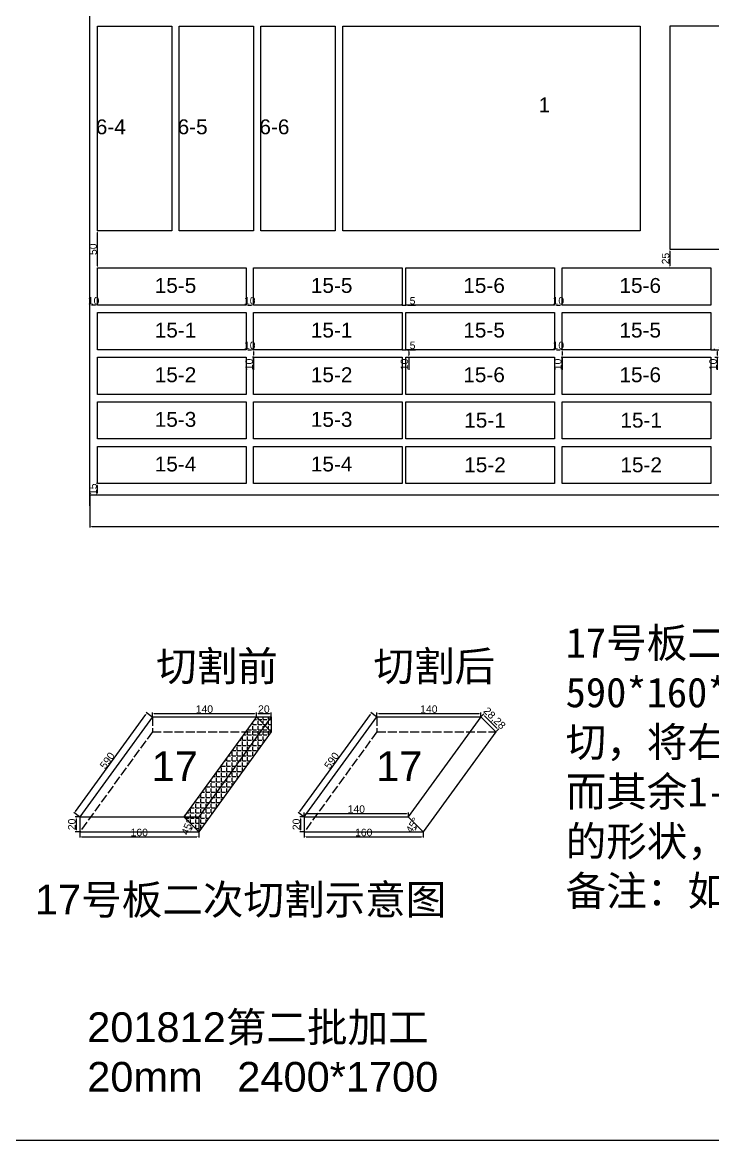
# Model space of a CAD drawing. Header units: millimetres. Extents: x 1610 to 10741, y -98 to 2782.
# Drawn here: x 7117 to 8045, y -98 to 1406 of the extents above; entities that cross this region are included whole.
import ezdxf

# ---------------------------------------------------------------- set-up
doc = ezdxf.new("R2010")
doc.units = ezdxf.units.MM
doc.linetypes.add('ACAD_ISO02W100', pattern=[15, 12, -3])
doc.layers.add('尺寸标注', color=6, linetype='Continuous')
doc.layers.add('标号', color=4, linetype='Continuous')
doc.styles.get("Standard").update_dxf_attribs({"font": 'arial.ttf'})
doc.dimstyles.new('ISO-25-JHF', dxfattribs={"dimtxt": 10, "dimasz": 2.5, "dimexe": 1.25, "dimexo": 0.625, "dimtad": 1, "dimtxsty": 'Standard', "dimcen": 2.5, "dimadec": 0, "dimazin": 0, "dimtfac": 1, "dimtmove": 0, "dimatfit": 3, "dimfxl": 1, "dimarcsym": 0})

# ---------------------------------------------------------------- blocks, each defined once
blk = doc.blocks.new('*D143')
at = {"layer": 'Defpoints', "color": 0, "transparency": 16777216}
for p in [(7427.7, 965.6), (7427.7, 955.6), (7427.7, 955.6)]:
    blk.add_point(p, dxfattribs=at)
at = {"layer": '尺寸标注', "color": 0, "lineweight": -2, "transparency": 16777216}
for p, q in [((7427.1, 965.6), (7426.5, 965.6)), ((7427.7, 963.1), (7427.7, 958.1)), ((7427.1, 955.6), (7426.5, 955.6)), ((7427.7, 955.6), (7427.7, 938.5))]:
    blk.add_line(p, q, dxfattribs=at)
at = {"layer": '尺寸标注', "color": 0, "transparency": 16777216}
for points in [[(7427.3, 963.1), (7428.2, 963.1), (7427.7, 965.6)], [(7427.3, 958.1), (7428.2, 958.1), (7427.7, 955.6)]]:
    blk.add_solid(points, dxfattribs=at)
at = {"layer": '尺寸标注', "color": 0, "transparency": 16777216, "insert": (7422, 945.8), "char_height": 10, "attachment_point": 5, "rotation": 90}
blk.add_mtext('10', dxfattribs=at)
blk = doc.blocks.new('*D125')
at = {"layer": 'Defpoints', "color": 0, "transparency": 16777216}
for p in [(7417.7, 965.6), (7427.7, 965.6), (7427.7, 965.6)]:
    blk.add_point(p, dxfattribs=at)
at = {"layer": '尺寸标注', "color": 0, "lineweight": -2, "transparency": 16777216}
for p, q in [((7417.7, 966.2), (7417.7, 966.8)), ((7420.2, 965.6), (7425.2, 965.6)), ((7427.7, 966.2), (7427.7, 966.8))]:
    blk.add_line(p, q, dxfattribs=at)
at = {"layer": '尺寸标注', "color": 0, "transparency": 16777216}
for points in [[(7420.2, 966), (7420.2, 965.2), (7417.7, 965.6)], [(7425.2, 966), (7425.2, 965.2), (7427.7, 965.6)]]:
    blk.add_solid(points, dxfattribs=at)
at = {"layer": '尺寸标注', "color": 0, "transparency": 16777216, "insert": (7422.7, 971.3), "char_height": 10, "attachment_point": 5}
blk.add_mtext('10', dxfattribs=at)
blk = doc.blocks.new('*D126')
at = {"layer": 'Defpoints', "color": 0, "transparency": 16777216}
for p in [(7627.7, 965.6), (7632.7, 965.6), (7632.7, 965.6)]:
    blk.add_point(p, dxfattribs=at)
at = {"layer": '尺寸标注', "color": 0, "lineweight": -2, "transparency": 16777216}
for p, q in [((7625.2, 965.6), (7622.7, 965.6)), ((7627.7, 966.2), (7627.7, 966.8)), ((7627.7, 965.6), (7632.7, 965.6)), ((7632.7, 966.2), (7632.7, 966.8)), ((7635.2, 965.6), (7645.6, 965.6))]:
    blk.add_line(p, q, dxfattribs=at)
at = {"layer": '尺寸标注', "color": 0, "transparency": 16777216}
for points in [[(7625.2, 966), (7625.2, 965.2), (7627.7, 965.6)], [(7635.2, 966), (7635.2, 965.2), (7632.7, 965.6)]]:
    blk.add_solid(points, dxfattribs=at)
at = {"layer": '尺寸标注', "color": 0, "transparency": 16777216, "insert": (7641.7, 971.3), "char_height": 10, "attachment_point": 5}
blk.add_mtext('5', dxfattribs=at)
blk = doc.blocks.new('*D127')
at = {"layer": 'Defpoints', "color": 0, "transparency": 16777216}
for p in [(7632.7, 965.6), (7632.7, 955.6), (7636.5, 955.6)]:
    blk.add_point(p, dxfattribs=at)
at = {"layer": '尺寸标注', "color": 0, "lineweight": -2, "transparency": 16777216}
for p, q in [((7633.4, 965.6), (7637.7, 965.6)), ((7636.5, 963.1), (7636.5, 958.1)), ((7633.4, 955.6), (7637.7, 955.6)), ((7636.5, 955.6), (7636.5, 938.5))]:
    blk.add_line(p, q, dxfattribs=at)
at = {"layer": '尺寸标注', "color": 0, "transparency": 16777216}
for points in [[(7636, 963.1), (7636.9, 963.1), (7636.5, 965.6)], [(7636, 958.1), (7636.9, 958.1), (7636.5, 955.6)]]:
    blk.add_solid(points, dxfattribs=at)
at = {"layer": '尺寸标注', "color": 0, "transparency": 16777216, "insert": (7630.7, 945.8), "char_height": 10, "attachment_point": 5, "rotation": 90}
blk.add_mtext('10', dxfattribs=at)
blk = doc.blocks.new('*D94')
at = {"layer": 'Defpoints', "color": 0, "transparency": 16777216}
for p in [(7842.7, 965.6), (7842.7, 955.6), (7842.7, 955.6)]:
    blk.add_point(p, dxfattribs=at)
at = {"layer": '尺寸标注', "color": 0, "lineweight": -2, "transparency": 16777216}
for p, q in [((7842.1, 965.6), (7841.5, 965.6)), ((7842.7, 963.1), (7842.7, 958.1)), ((7842.1, 955.6), (7841.5, 955.6)), ((7842.7, 955.6), (7842.7, 938.5))]:
    blk.add_line(p, q, dxfattribs=at)
at = {"layer": '尺寸标注', "color": 0, "transparency": 16777216}
for points in [[(7842.3, 963.1), (7843.2, 963.1), (7842.7, 965.6)], [(7842.3, 958.1), (7843.2, 958.1), (7842.7, 955.6)]]:
    blk.add_solid(points, dxfattribs=at)
at = {"layer": '尺寸标注', "color": 0, "transparency": 16777216, "insert": (7837, 945.8), "char_height": 10, "attachment_point": 5, "rotation": 90}
blk.add_mtext('10', dxfattribs=at)
blk = doc.blocks.new('*D95')
at = {"layer": 'Defpoints', "color": 0, "transparency": 16777216}
for p in [(7832.7, 965.6), (7842.7, 965.6), (7842.7, 965.6)]:
    blk.add_point(p, dxfattribs=at)
at = {"layer": '尺寸标注', "color": 0, "lineweight": -2, "transparency": 16777216}
for p, q in [((7832.7, 966.2), (7832.7, 966.8)), ((7835.2, 965.6), (7840.2, 965.6)), ((7842.7, 966.2), (7842.7, 966.8))]:
    blk.add_line(p, q, dxfattribs=at)
at = {"layer": '尺寸标注', "color": 0, "transparency": 16777216}
for points in [[(7835.2, 966), (7835.2, 965.2), (7832.7, 965.6)], [(7840.2, 966), (7840.2, 965.2), (7842.7, 965.6)]]:
    blk.add_solid(points, dxfattribs=at)
at = {"layer": '尺寸标注', "color": 0, "transparency": 16777216, "insert": (7837.7, 971.3), "char_height": 10, "attachment_point": 5}
blk.add_mtext('10', dxfattribs=at)
blk = doc.blocks.new('*D96')
at = {"layer": 'Defpoints', "color": 0, "transparency": 16777216}
for p in [(8042.7, 965.6), (8047.7, 965.6), (8047.7, 965.6)]:
    blk.add_point(p, dxfattribs=at)
at = {"layer": '尺寸标注', "color": 0, "lineweight": -2, "transparency": 16777216}
for p, q in [((8040.2, 965.6), (8037.7, 965.6)), ((8042.7, 966.2), (8042.7, 966.8)), ((8042.7, 965.6), (8047.7, 965.6)), ((8047.7, 966.2), (8047.7, 966.8)), ((8050.2, 965.6), (8060.6, 965.6))]:
    blk.add_line(p, q, dxfattribs=at)
at = {"layer": '尺寸标注', "color": 0, "transparency": 16777216}
for points in [[(8040.2, 966), (8040.2, 965.2), (8042.7, 965.6)], [(8050.2, 966), (8050.2, 965.2), (8047.7, 965.6)]]:
    blk.add_solid(points, dxfattribs=at)
at = {"layer": '尺寸标注', "color": 0, "transparency": 16777216, "insert": (8056.7, 971.3), "char_height": 10, "attachment_point": 5}
blk.add_mtext('5', dxfattribs=at)
blk = doc.blocks.new('*D97')
at = {"layer": 'Defpoints', "color": 0, "transparency": 16777216}
for p in [(8047.7, 965.6), (8047.7, 955.6), (8051.5, 955.6)]:
    blk.add_point(p, dxfattribs=at)
at = {"layer": '尺寸标注', "color": 0, "lineweight": -2, "transparency": 16777216}
for p, q in [((8048.4, 965.6), (8052.7, 965.6)), ((8051.5, 963.1), (8051.5, 958.1)), ((8048.4, 955.6), (8052.7, 955.6)), ((8051.5, 955.6), (8051.5, 938.5))]:
    blk.add_line(p, q, dxfattribs=at)
at = {"layer": '尺寸标注', "color": 0, "transparency": 16777216}
for points in [[(8051, 963.1), (8051.9, 963.1), (8051.5, 965.6)], [(8051, 958.1), (8051.9, 958.1), (8051.5, 955.6)]]:
    blk.add_solid(points, dxfattribs=at)
at = {"layer": '尺寸标注', "color": 0, "transparency": 16777216, "insert": (8045.7, 945.8), "char_height": 10, "attachment_point": 5, "rotation": 90}
blk.add_mtext('10', dxfattribs=at)
blk = doc.blocks.new('*D132')
at = {"layer": 'Defpoints', "color": 0, "transparency": 16777216}
for p in [(7417.7, 1025.6), (7427.7, 1025.6), (7427.7, 1025.6)]:
    blk.add_point(p, dxfattribs=at)
at = {"layer": '尺寸标注', "color": 0, "lineweight": -2, "transparency": 16777216}
for p, q in [((7417.7, 1026.2), (7417.7, 1026.8)), ((7420.2, 1025.6), (7425.2, 1025.6)), ((7427.7, 1026.2), (7427.7, 1026.8))]:
    blk.add_line(p, q, dxfattribs=at)
at = {"layer": '尺寸标注', "color": 0, "transparency": 16777216}
for points in [[(7420.2, 1026), (7420.2, 1025.2), (7417.7, 1025.6)], [(7425.2, 1026), (7425.2, 1025.2), (7427.7, 1025.6)]]:
    blk.add_solid(points, dxfattribs=at)
at = {"layer": '尺寸标注', "color": 0, "transparency": 16777216, "insert": (7422.7, 1031.3), "char_height": 10, "attachment_point": 5}
blk.add_mtext('10', dxfattribs=at)
blk = doc.blocks.new('*D133')
at = {"layer": 'Defpoints', "color": 0, "transparency": 16777216}
for p in [(7627.7, 1025.6), (7632.7, 1025.6), (7632.7, 1025.6)]:
    blk.add_point(p, dxfattribs=at)
at = {"layer": '尺寸标注', "color": 0, "lineweight": -2, "transparency": 16777216}
for p, q in [((7625.2, 1025.6), (7622.7, 1025.6)), ((7627.7, 1026.2), (7627.7, 1026.8)), ((7627.7, 1025.6), (7632.7, 1025.6)), ((7632.7, 1026.2), (7632.7, 1026.8)), ((7635.2, 1025.6), (7645.6, 1025.6))]:
    blk.add_line(p, q, dxfattribs=at)
at = {"layer": '尺寸标注', "color": 0, "transparency": 16777216}
for points in [[(7625.2, 1026), (7625.2, 1025.2), (7627.7, 1025.6)], [(7635.2, 1026), (7635.2, 1025.2), (7632.7, 1025.6)]]:
    blk.add_solid(points, dxfattribs=at)
at = {"layer": '尺寸标注', "color": 0, "transparency": 16777216, "insert": (7641.7, 1031.3), "char_height": 10, "attachment_point": 5}
blk.add_mtext('5', dxfattribs=at)
blk = doc.blocks.new('*D110')
at = {"layer": 'Defpoints', "color": 0, "transparency": 16777216}
for p in [(7832.7, 1025.6), (7842.7, 1025.6), (7842.7, 1025.6)]:
    blk.add_point(p, dxfattribs=at)
at = {"layer": '尺寸标注', "color": 0, "lineweight": -2, "transparency": 16777216}
for p, q in [((7832.7, 1026.2), (7832.7, 1026.8)), ((7835.2, 1025.6), (7840.2, 1025.6)), ((7842.7, 1026.2), (7842.7, 1026.8))]:
    blk.add_line(p, q, dxfattribs=at)
at = {"layer": '尺寸标注', "color": 0, "transparency": 16777216}
for points in [[(7835.2, 1026), (7835.2, 1025.2), (7832.7, 1025.6)], [(7840.2, 1026), (7840.2, 1025.2), (7842.7, 1025.6)]]:
    blk.add_solid(points, dxfattribs=at)
at = {"layer": '尺寸标注', "color": 0, "transparency": 16777216, "insert": (7837.7, 1031.3), "char_height": 10, "attachment_point": 5}
blk.add_mtext('10', dxfattribs=at)
blk = doc.blocks.new('*D134')
at = {"layer": 'Defpoints', "color": 0, "transparency": 16777216}
for p in [(7207.7, 770.6), (9607.7, 770.6), (9607.7, 728.1)]:
    blk.add_point(p, dxfattribs=at)
at = {"layer": '尺寸标注', "color": 0, "lineweight": -2, "transparency": 16777216}
for p, q in [((7207.7, 769.9), (7207.7, 726.8)), ((9607.7, 769.9), (9607.7, 726.8)), ((7210.2, 728.1), (9605.2, 728.1))]:
    blk.add_line(p, q, dxfattribs=at)
at = {"layer": '尺寸标注', "color": 0, "transparency": 16777216}
for points in [[(7210.2, 728.5), (7210.2, 727.6), (7207.7, 728.1)], [(9605.2, 728.5), (9605.2, 727.6), (9607.7, 728.1)]]:
    blk.add_solid(points, dxfattribs=at)
at = {"layer": '尺寸标注', "color": 0, "transparency": 16777216, "insert": (8407.7, 733.8), "char_height": 10, "attachment_point": 5}
blk.add_mtext('2400', dxfattribs=at)
blk = doc.blocks.new('*D135')
at = {"layer": 'Defpoints', "color": 0, "transparency": 16777216}
for p in [(7207.7, 1025.6), (7207.7, 1025.6), (7217.7, 1025.6)]:
    blk.add_point(p, dxfattribs=at)
at = {"layer": '尺寸标注', "color": 0, "lineweight": -2, "transparency": 16777216}
for p, q in [((7207.7, 1026.2), (7207.7, 1026.8)), ((7215.2, 1025.6), (7210.2, 1025.6)), ((7217.7, 1026.2), (7217.7, 1026.8))]:
    blk.add_line(p, q, dxfattribs=at)
at = {"layer": '尺寸标注', "color": 0, "transparency": 16777216}
for points in [[(7210.2, 1026), (7210.2, 1025.2), (7207.7, 1025.6)], [(7215.2, 1026), (7215.2, 1025.2), (7217.7, 1025.6)]]:
    blk.add_solid(points, dxfattribs=at)
at = {"layer": '尺寸标注', "color": 0, "transparency": 16777216, "insert": (7212.7, 1031.3), "char_height": 10, "attachment_point": 5}
blk.add_mtext('10', dxfattribs=at)
blk = doc.blocks.new('*D140')
at = {"layer": 'Defpoints', "color": 0, "transparency": 16777216}
for p in [(7217.7, 785.6), (7217.7, 770.6), (7217.7, 770.6)]:
    blk.add_point(p, dxfattribs=at)
at = {"layer": '尺寸标注', "color": 0, "lineweight": -2, "transparency": 16777216}
for p, q in [((7217.1, 785.6), (7216.5, 785.6)), ((7217.7, 783.1), (7217.7, 773.1)), ((7217.1, 770.6), (7216.5, 770.6))]:
    blk.add_line(p, q, dxfattribs=at)
at = {"layer": '尺寸标注', "color": 0, "transparency": 16777216}
for points in [[(7217.3, 783.1), (7218.2, 783.1), (7217.7, 785.6)], [(7217.3, 773.1), (7218.2, 773.1), (7217.7, 770.6)]]:
    blk.add_solid(points, dxfattribs=at)
at = {"layer": '尺寸标注', "color": 0, "transparency": 16777216, "insert": (7212, 778.1), "char_height": 10, "attachment_point": 5, "rotation": 90}
blk.add_mtext('15', dxfattribs=at)
blk = doc.blocks.new('*D170')
at = {"layer": 'Defpoints', "color": 0, "transparency": 16777216}
for p in [(7217.7, 1125.6), (7217.7, 1075.6), (7217.7, 1075.6)]:
    blk.add_point(p, dxfattribs=at)
at = {"layer": '尺寸标注', "color": 0, "lineweight": -2, "transparency": 16777216}
for p, q in [((7217.7, 1123.1), (7217.7, 1078.1)), ((7218.4, 1125.6), (7219, 1125.6)), ((7218.4, 1075.6), (7219, 1075.6))]:
    blk.add_line(p, q, dxfattribs=at)
at = {"layer": '尺寸标注', "color": 0, "transparency": 16777216}
for points in [[(7217.3, 1123.1), (7218.2, 1123.1), (7217.7, 1125.6)], [(7217.3, 1078.1), (7218.2, 1078.1), (7217.7, 1075.6)]]:
    blk.add_solid(points, dxfattribs=at)
at = {"layer": '尺寸标注', "color": 0, "transparency": 16777216, "insert": (7212, 1100.6), "char_height": 10, "attachment_point": 5, "rotation": 90}
blk.add_mtext('50', dxfattribs=at)
blk = doc.blocks.new('*D171')
at = {"layer": 'Defpoints', "color": 0, "transparency": 16777216}
for p in [(7987.7, 1100.6), (7987.7, 1075.6), (7987.7, 1075.6)]:
    blk.add_point(p, dxfattribs=at)
at = {"layer": '尺寸标注', "color": 0, "lineweight": -2, "transparency": 16777216}
for p, q in [((7987.7, 1098.1), (7987.7, 1078.1)), ((7988.4, 1100.6), (7989, 1100.6)), ((7988.4, 1075.6), (7989, 1075.6))]:
    blk.add_line(p, q, dxfattribs=at)
at = {"layer": '尺寸标注', "color": 0, "transparency": 16777216}
for points in [[(7987.3, 1098.1), (7988.2, 1098.1), (7987.7, 1100.6)], [(7987.3, 1078.1), (7988.2, 1078.1), (7987.7, 1075.6)]]:
    blk.add_solid(points, dxfattribs=at)
at = {"layer": '尺寸标注', "color": 0, "transparency": 16777216, "insert": (7982, 1088.1), "char_height": 10, "attachment_point": 5, "rotation": 90}
blk.add_mtext('25', dxfattribs=at)
blk = doc.blocks.new('*D198')
at = {"layer": 'Defpoints', "color": 0, "transparency": 16777216}
for p in [(7194.1, 317.5), (7354.1, 317.5), (7354.1, 310.9)]:
    blk.add_point(p, dxfattribs=at)
at = {"layer": '尺寸标注', "color": 0, "lineweight": -2, "transparency": 16777216}
for p, q in [((7194.1, 316.9), (7194.1, 309.7)), ((7354.1, 316.9), (7354.1, 309.7)), ((7196.6, 310.9), (7351.6, 310.9))]:
    blk.add_line(p, q, dxfattribs=at)
at = {"layer": '尺寸标注', "color": 0, "transparency": 16777216}
for points in [[(7196.6, 311.3), (7196.6, 310.5), (7194.1, 310.9)], [(7351.6, 311.3), (7351.6, 310.5), (7354.1, 310.9)]]:
    blk.add_solid(points, dxfattribs=at)
at = {"layer": '尺寸标注', "color": 0, "transparency": 16777216, "insert": (7274.1, 316.6), "char_height": 10, "attachment_point": 5}
blk.add_mtext('160', dxfattribs=at)
blk = doc.blocks.new('*D199')
at = {"layer": 'Defpoints', "color": 0, "transparency": 16777216}
for p in [(7194.1, 337.5), (7189.2, 317.5), (7194.1, 317.5)]:
    blk.add_point(p, dxfattribs=at)
at = {"layer": '尺寸标注', "color": 0, "lineweight": -2, "transparency": 16777216}
for p, q in [((7193.4, 337.5), (7188, 337.5)), ((7189.2, 335), (7189.2, 320)), ((7193.4, 317.5), (7188, 317.5))]:
    blk.add_line(p, q, dxfattribs=at)
at = {"layer": '尺寸标注', "color": 0, "transparency": 16777216}
for points in [[(7188.8, 335), (7189.7, 335), (7189.2, 337.5)], [(7188.8, 320), (7189.7, 320), (7189.2, 317.5)]]:
    blk.add_solid(points, dxfattribs=at)
at = {"layer": '尺寸标注', "color": 0, "transparency": 16777216, "insert": (7183.5, 327.5), "char_height": 10, "attachment_point": 5, "rotation": 90}
blk.add_mtext('20', dxfattribs=at)
blk = doc.blocks.new('*D200')
at = {"layer": 'Defpoints', "color": 0, "transparency": 16777216}
for p in [(7284.5, 477.2), (7291.7, 471.9), (7194.1, 337.5)]:
    blk.add_point(p, dxfattribs=at)
at = {"layer": '尺寸标注', "color": 0, "lineweight": -2, "transparency": 16777216}
for p, q in [((7188.3, 344.7), (7283, 475.1)), ((7291.2, 472.3), (7283.5, 477.9)), ((7193.6, 337.8), (7185.9, 343.4))]:
    blk.add_line(p, q, dxfattribs=at)
at = {"layer": '尺寸标注', "color": 0, "transparency": 16777216}
for points in [[(7282.7, 475.4), (7283.4, 474.9), (7284.5, 477.2)], [(7188, 345), (7188.7, 344.5), (7186.9, 342.7)]]:
    blk.add_solid(points, dxfattribs=at)
at = {"layer": '尺寸标注', "color": 0, "transparency": 16777216, "insert": (7231.1, 413.3), "char_height": 10, "attachment_point": 5, "rotation": 54.0168}
blk.add_mtext('590', dxfattribs=at)
blk = doc.blocks.new('*D194')
at = {"layer": 'Defpoints', "color": 0, "transparency": 16777216}
for p in [(7291.7, 471.9), (7431.7, 476.7), (7431.7, 471.9)]:
    blk.add_point(p, dxfattribs=at)
at = {"layer": '尺寸标注', "color": 0, "lineweight": -2, "transparency": 16777216}
for p, q in [((7291.7, 472.6), (7291.7, 477.9)), ((7294.2, 476.7), (7429.2, 476.7)), ((7431.7, 472.6), (7431.7, 477.9))]:
    blk.add_line(p, q, dxfattribs=at)
at = {"layer": '尺寸标注', "color": 0, "transparency": 16777216}
for points in [[(7294.2, 477.1), (7294.2, 476.3), (7291.7, 476.7)], [(7429.2, 477.1), (7429.2, 476.3), (7431.7, 476.7)]]:
    blk.add_solid(points, dxfattribs=at)
at = {"layer": '尺寸标注', "color": 0, "transparency": 16777216, "insert": (7361.7, 482.4), "char_height": 10, "attachment_point": 5}
blk.add_mtext('140', dxfattribs=at)
blk = doc.blocks.new('*D201')
at = {"layer": 'Defpoints', "color": 0, "transparency": 16777216}
for p in [(7334.1, 337.5), (7194.1, 317.5), (7344.8, 322.8), (7354.1, 317.5), (7354.1, 317.5)]:
    blk.add_point(p, dxfattribs=at)
at = {"layer": '尺寸标注', "color": 0, "lineweight": -2, "transparency": 16777216}
blk.add_arc((7354.1, 317.5), 10.7, 148.4457, 166.5543, dxfattribs=at)
at = {"layer": '尺寸标注', "color": 0, "transparency": 16777216}
for points in [[(7344.1, 319.9), (7343.3, 320), (7343.4, 317.5)], [(7344.6, 323.3), (7345.3, 322.8), (7346.5, 325)]]:
    blk.add_solid(points, dxfattribs=at)
at = {"layer": '尺寸标注', "color": 0, "transparency": 16777216, "insert": (7338.9, 323.8), "char_height": 10, "attachment_point": 5, "rotation": 67.5}
blk.add_mtext('45°', dxfattribs=at)
blk = doc.blocks.new('*D197')
at = {"layer": 'Defpoints', "color": 0, "transparency": 16777216}
for p in [(7431.7, 471.9), (7451.7, 476.7), (7451.7, 471.9)]:
    blk.add_point(p, dxfattribs=at)
at = {"layer": '尺寸标注', "color": 0, "lineweight": -2, "transparency": 16777216}
for p, q in [((7431.7, 472.6), (7431.7, 477.9)), ((7434.2, 476.7), (7449.2, 476.7)), ((7451.7, 472.6), (7451.7, 477.9))]:
    blk.add_line(p, q, dxfattribs=at)
at = {"layer": '尺寸标注', "color": 0, "transparency": 16777216}
for points in [[(7434.2, 477.1), (7434.2, 476.3), (7431.7, 476.7)], [(7449.2, 477.1), (7449.2, 476.3), (7451.7, 476.7)]]:
    blk.add_solid(points, dxfattribs=at)
at = {"layer": '尺寸标注', "color": 0, "transparency": 16777216, "insert": (7441.7, 482.4), "char_height": 10, "attachment_point": 5}
blk.add_mtext('20', dxfattribs=at)
blk = doc.blocks.new('*D202')
at = {"layer": 'Defpoints', "color": 0, "transparency": 16777216}
for p in [(7496, 317.5), (7656, 317.5), (7656, 310.9)]:
    blk.add_point(p, dxfattribs=at)
at = {"layer": '尺寸标注', "color": 0, "lineweight": -2, "transparency": 16777216}
for p, q in [((7496, 316.9), (7496, 309.7)), ((7656, 316.9), (7656, 309.7)), ((7498.5, 310.9), (7653.5, 310.9))]:
    blk.add_line(p, q, dxfattribs=at)
at = {"layer": '尺寸标注', "color": 0, "transparency": 16777216}
for points in [[(7498.5, 311.3), (7498.5, 310.5), (7496, 310.9)], [(7653.5, 311.3), (7653.5, 310.5), (7656, 310.9)]]:
    blk.add_solid(points, dxfattribs=at)
at = {"layer": '尺寸标注', "color": 0, "transparency": 16777216, "insert": (7576, 316.6), "char_height": 10, "attachment_point": 5}
blk.add_mtext('160', dxfattribs=at)
blk = doc.blocks.new('*D203')
at = {"layer": 'Defpoints', "color": 0, "transparency": 16777216}
for p in [(7496, 337.5), (7491.1, 317.5), (7496, 317.5)]:
    blk.add_point(p, dxfattribs=at)
at = {"layer": '尺寸标注', "color": 0, "lineweight": -2, "transparency": 16777216}
for p, q in [((7495.3, 337.5), (7489.9, 337.5)), ((7491.1, 335), (7491.1, 320)), ((7495.3, 317.5), (7489.9, 317.5))]:
    blk.add_line(p, q, dxfattribs=at)
at = {"layer": '尺寸标注', "color": 0, "transparency": 16777216}
for points in [[(7490.7, 335), (7491.5, 335), (7491.1, 337.5)], [(7490.7, 320), (7491.5, 320), (7491.1, 317.5)]]:
    blk.add_solid(points, dxfattribs=at)
at = {"layer": '尺寸标注', "color": 0, "transparency": 16777216, "insert": (7485.4, 327.5), "char_height": 10, "attachment_point": 5, "rotation": 90}
blk.add_mtext('20', dxfattribs=at)
blk = doc.blocks.new('*D204')
at = {"layer": 'Defpoints', "color": 0, "transparency": 16777216}
for p in [(7586.4, 477.2), (7593.6, 471.9), (7496, 337.5)]:
    blk.add_point(p, dxfattribs=at)
at = {"layer": '尺寸标注', "color": 0, "lineweight": -2, "transparency": 16777216}
for p, q in [((7490.2, 344.7), (7584.9, 475.1)), ((7593.1, 472.3), (7585.4, 477.9)), ((7495.4, 337.8), (7487.8, 343.4))]:
    blk.add_line(p, q, dxfattribs=at)
at = {"layer": '尺寸标注', "color": 0, "transparency": 16777216}
for points in [[(7584.6, 475.4), (7585.3, 474.9), (7586.4, 477.2)], [(7489.9, 345), (7490.6, 344.5), (7488.8, 342.7)]]:
    blk.add_solid(points, dxfattribs=at)
at = {"layer": '尺寸标注', "color": 0, "transparency": 16777216, "insert": (7532.9, 413.3), "char_height": 10, "attachment_point": 5, "rotation": 54.0168}
blk.add_mtext('590', dxfattribs=at)
blk = doc.blocks.new('*D195')
at = {"layer": 'Defpoints', "color": 0, "transparency": 16777216}
for p in [(7593.6, 471.9), (7733.6, 476.7), (7733.6, 471.9)]:
    blk.add_point(p, dxfattribs=at)
at = {"layer": '尺寸标注', "color": 0, "lineweight": -2, "transparency": 16777216}
for p, q in [((7593.6, 472.6), (7593.6, 477.9)), ((7596.1, 476.7), (7731.1, 476.7)), ((7733.6, 472.6), (7733.6, 477.9))]:
    blk.add_line(p, q, dxfattribs=at)
at = {"layer": '尺寸标注', "color": 0, "transparency": 16777216}
for points in [[(7596.1, 477.1), (7596.1, 476.3), (7593.6, 476.7)], [(7731.1, 477.1), (7731.1, 476.3), (7733.6, 476.7)]]:
    blk.add_solid(points, dxfattribs=at)
at = {"layer": '尺寸标注', "color": 0, "transparency": 16777216, "insert": (7663.6, 482.4), "char_height": 10, "attachment_point": 5}
blk.add_mtext('140', dxfattribs=at)
blk = doc.blocks.new('*D205')
at = {"layer": 'Defpoints', "color": 0, "transparency": 16777216}
for p in [(7636, 337.5), (7496, 317.5), (7645.2, 320.4), (7656, 317.5), (7656, 317.5)]:
    blk.add_point(p, dxfattribs=at)
at = {"layer": '尺寸标注', "color": 0, "lineweight": -2, "transparency": 16777216}
blk.add_arc((7656, 317.5), 11.1, 147.9418, 167.0582, dxfattribs=at)
at = {"layer": '尺寸标注', "color": 0, "transparency": 16777216}
for points in [[(7645.6, 319.9), (7644.7, 320), (7644.9, 317.5)], [(7646.2, 323.6), (7646.9, 323.1), (7648.1, 325.3)]]:
    blk.add_solid(points, dxfattribs=at)
at = {"layer": '尺寸标注', "color": 0, "transparency": 16777216, "insert": (7641.7, 326.3), "char_height": 10, "attachment_point": 5, "rotation": 58.1938}
blk.add_mtext('45°', dxfattribs=at)
blk = doc.blocks.new('*D196')
at = {"layer": 'Defpoints', "color": 0, "transparency": 16777216}
for p in [(7496, 337.5), (7636, 342.3), (7636, 337.5)]:
    blk.add_point(p, dxfattribs=at)
at = {"layer": '尺寸标注', "color": 0, "lineweight": -2, "transparency": 16777216}
for p, q in [((7496, 338.1), (7496, 343.5)), ((7498.5, 342.3), (7633.5, 342.3)), ((7636, 338.1), (7636, 343.5))]:
    blk.add_line(p, q, dxfattribs=at)
at = {"layer": '尺寸标注', "color": 0, "transparency": 16777216}
for points in [[(7498.5, 342.7), (7498.5, 341.8), (7496, 342.3)], [(7633.5, 342.7), (7633.5, 341.8), (7636, 342.3)]]:
    blk.add_solid(points, dxfattribs=at)
at = {"layer": '尺寸标注', "color": 0, "transparency": 16777216, "insert": (7566, 348), "char_height": 10, "attachment_point": 5}
blk.add_mtext('140', dxfattribs=at)
blk = doc.blocks.new('*D206')
at = {"layer": 'Defpoints', "color": 0, "transparency": 16777216}
for p in [(7733.6, 471.9), (7753.6, 451.9), (7756.7, 455)]:
    blk.add_point(p, dxfattribs=at)
at = {"layer": '尺寸标注', "color": 0, "lineweight": -2, "transparency": 16777216}
for p, q in [((7734, 472.4), (7737.6, 475.9)), ((7738.5, 473.3), (7754.9, 456.8)), ((7754, 452.4), (7757.6, 455.9))]:
    blk.add_line(p, q, dxfattribs=at)
at = {"layer": '尺寸标注', "color": 0, "transparency": 16777216}
for points in [[(7738.8, 473.6), (7738.2, 473), (7736.7, 475)], [(7755.2, 457.1), (7754.6, 456.5), (7756.7, 455)]]:
    blk.add_solid(points, dxfattribs=at)
at = {"layer": '尺寸标注', "color": 0, "transparency": 16777216, "insert": (7751.4, 469.7), "char_height": 10, "attachment_point": 5, "rotation": 315}
blk.add_mtext('28,28', dxfattribs=at)

msp = doc.modelspace()

# ---------------------------------------------------------------- hatches: boundary and pattern name
h = msp.add_hatch()
h.set_pattern_fill('ANGLE', color=256)
h.set_pattern_definition([(0, (-2987.815, -634.985), (0, 6.985), [5.08, -1.905]), (90, (-2987.815, -634.985), (-6.985, 4e-16), [5.08, -1.905])])
h.paths.add_polyline_path([(7437.171, 451.93), (7417.171, 451.93), (7334.072, 337.483), (7354.072, 337.483)])
h.paths.add_polyline_path([(7443.28, 460.343), (7431.693, 471.93), (7417.171, 451.93), (7437.171, 451.93)])
h.paths.add_polyline_path([(7451.693, 471.93), (7431.693, 471.93), (7443.28, 460.343)])
h.paths.add_polyline_path([(7451.693, 471.93), (7443.28, 460.343), (7451.693, 451.93)])
h.paths.add_polyline_path([(7451.693, 451.93), (7437.171, 451.93), (7354.072, 337.483), (7354.072, 317.483)])
h.paths.add_polyline_path([(7354.072, 337.483), (7334.072, 337.483), (7354.072, 317.483)])
h.paths.add_polyline_path([(7443.28, 460.343), (7437.171, 451.93), (7451.693, 451.93)])

# ---------------------------------------------------------------- linework, layer by layer
for p, q in [((7207.735, 755.572), (7207.735, 2470.572)), ((7217.735, 1125.572), (7217.735, 1400.572)), ((7217.735, 1400.572), (7317.735, 1400.572)), ((7317.735, 1400.572), (7317.735, 1125.572)), ((7327.735, 1125.572), (7327.735, 1400.572)), ((7327.735, 1400.572), (7427.735, 1400.572)), ((7427.735, 1400.572), (7427.735, 1125.572)), ((7437.735, 1125.572), (7437.735, 1400.572)), ((7437.735, 1400.572), (7537.735, 1400.572)), ((7537.735, 1400.572), (7537.735, 1125.572)), ((7547.735, 1400.572), (7947.735, 1400.572)), ((7547.735, 1125.572), (7547.735, 1400.572)), ((7947.735, 1400.572), (7947.735, 1125.572)), ((8237.735, 1400.572), (7987.735, 1400.572)), ((7987.735, 1400.572), (7987.735, 1100.572)), ((7317.735, 1125.572), (7217.735, 1125.572)), ((7427.735, 1125.572), (7327.735, 1125.572)), ((7537.735, 1125.572), (7437.735, 1125.572)), ((7947.735, 1125.572), (7547.735, 1125.572)), ((7987.735, 1100.572), (8237.735, 1100.572)), ((7217.735, 1025.572), (7217.735, 1075.572)), ((7217.735, 1075.572), (7417.735, 1075.572)), ((7417.735, 1075.572), (7417.735, 1025.572)), ((7427.735, 1025.572), (7427.735, 1075.572)), ((7427.735, 1075.572), (7627.735, 1075.572)), ((7627.735, 1075.572), (7627.735, 1025.572)), ((7632.735, 1025.572), (7632.735, 1075.572)), ((7632.735, 1075.572), (7832.735, 1075.572)), ((7832.735, 1075.572), (7832.735, 1025.572)), ((7842.735, 1025.572), (7842.735, 1075.572)), ((7842.735, 1075.572), (8042.735, 1075.572)), ((8042.735, 1075.572), (8042.735, 1025.572)), ((7417.735, 1025.572), (7217.735, 1025.572)), ((7627.735, 1025.572), (7427.735, 1025.572)), ((7832.735, 1025.572), (7632.735, 1025.572)), ((8042.735, 1025.572), (7842.735, 1025.572)), ((7217.735, 965.572), (7217.735, 1015.572)), ((7217.735, 1015.572), (7417.735, 1015.572)), ((7417.735, 1015.572), (7417.735, 965.572)), ((7427.735, 965.572), (7427.735, 1015.572)), ((7427.735, 1015.572), (7627.735, 1015.572)), ((7627.735, 1015.572), (7627.735, 965.572)), ((7632.735, 965.572), (7632.735, 1015.572)), ((7632.735, 1015.572), (7832.735, 1015.572)), ((7832.735, 1015.572), (7832.735, 965.572)), ((7842.735, 965.572), (7842.735, 1015.572)), ((7842.735, 1015.572), (8042.735, 1015.572)), ((8042.735, 1015.572), (8042.735, 965.572)), ((7417.735, 965.572), (7217.735, 965.572)), ((7627.735, 965.572), (7427.735, 965.572)), ((7832.735, 965.572), (7632.735, 965.572)), ((8042.735, 965.572), (7842.735, 965.572)), ((7217.735, 905.572), (7217.735, 955.572)), ((7217.735, 955.572), (7417.735, 955.572)), ((7417.735, 955.572), (7417.735, 905.572)), ((7427.735, 905.572), (7427.735, 955.572)), ((7427.735, 955.572), (7627.735, 955.572)), ((7627.735, 955.572), (7627.735, 905.572)), ((7632.735, 905.572), (7632.735, 955.572)), ((7632.735, 955.572), (7832.735, 955.572)), ((7832.735, 955.572), (7832.735, 905.572)), ((7842.735, 905.572), (7842.735, 955.572)), ((7842.735, 955.572), (8042.735, 955.572)), ((8042.735, 955.572), (8042.735, 905.572)), ((7417.735, 905.572), (7217.735, 905.572)), ((7627.735, 905.572), (7427.735, 905.572)), ((7832.735, 905.572), (7632.735, 905.572)), ((8042.735, 905.572), (7842.735, 905.572)), ((7217.735, 845.572), (7217.735, 895.572)), ((7217.735, 895.572), (7417.735, 895.572)), ((7417.735, 895.572), (7417.735, 845.572)), ((7427.735, 845.572), (7427.735, 895.572)), ((7427.735, 895.572), (7627.735, 895.572)), ((7627.735, 895.572), (7627.735, 845.572)), ((7632.735, 845.572), (7632.735, 895.572)), ((7632.735, 895.572), (7832.735, 895.572)), ((7832.735, 895.572), (7832.735, 845.572)), ((7842.735, 845.572), (7842.735, 895.572)), ((7842.735, 895.572), (8042.735, 895.572)), ((8042.735, 895.572), (8042.735, 845.572)), ((7417.735, 845.572), (7217.735, 845.572)), ((7627.735, 845.572), (7427.735, 845.572)), ((7832.735, 845.572), (7632.735, 845.572)), ((8042.735, 845.572), (7842.735, 845.572)), ((7217.735, 785.572), (7217.735, 835.572)), ((7217.735, 835.572), (7417.735, 835.572)), ((7417.735, 835.572), (7417.735, 785.572)), ((7427.735, 785.572), (7427.735, 835.572)), ((7427.735, 835.572), (7627.735, 835.572)), ((7627.735, 835.572), (7627.735, 785.572)), ((7632.735, 785.572), (7632.735, 835.572)), ((7632.735, 835.572), (7832.735, 835.572)), ((7832.735, 835.572), (7832.735, 785.572)), ((7842.735, 785.572), (7842.735, 835.572)), ((7842.735, 835.572), (8042.735, 835.572)), ((8042.735, 835.572), (8042.735, 785.572)), ((7417.735, 785.572), (7217.735, 785.572)), ((7627.735, 785.572), (7427.735, 785.572)), ((7832.735, 785.572), (7632.735, 785.572)), ((8042.735, 785.572), (7842.735, 785.572)), ((7207.735, 770.572), (9607.735, 770.572)), ((7291.693, 471.93), (7194.072, 337.483)), ((7291.693, 471.93), (7431.693, 471.93)), ((7431.693, 471.93), (7334.072, 337.483)), ((7451.693, 471.93), (7354.072, 337.483)), ((7431.693, 471.93), (7451.693, 471.93)), ((7451.693, 471.93), (7451.693, 451.93)), ((7495.953, 337.483), (7593.574, 471.93)), ((7593.574, 471.93), (7733.574, 471.93)), ((7733.574, 471.93), (7635.953, 337.483)), ((7733.574, 471.93), (7753.574, 451.93)), ((7451.693, 451.93), (7354.072, 317.483)), ((7753.574, 451.93), (7655.953, 317.483)), ((7194.072, 337.483), (7194.072, 317.483)), ((7194.072, 337.483), (7334.072, 337.483)), ((7334.072, 337.483), (7354.072, 317.483)), ((7334.072, 337.483), (7354.072, 337.483)), ((7354.072, 337.483), (7354.072, 317.483)), ((7495.953, 337.483), (7495.953, 317.483)), ((7495.953, 337.483), (7635.953, 337.483)), ((7635.953, 337.483), (7655.953, 317.483)), ((7194.072, 317.483), (7354.072, 317.483)), ((7495.953, 317.483), (7655.953, 317.483))]:
    msp.add_line(p, q)
at = {"linetype": 'ACAD_ISO02W100'}
for p, q in [((7291.693, 471.93), (7291.693, 451.93)), ((7431.693, 471.93), (7451.693, 451.93)), ((7593.574, 471.93), (7593.574, 451.93)), ((7291.693, 451.93), (7194.072, 317.483)), ((7291.693, 451.93), (7451.693, 451.93)), ((7593.574, 451.93), (7495.953, 317.483)), ((7593.574, 451.93), (7753.574, 451.93))]:
    msp.add_line(p, q, dxfattribs=at)
msp.add_lwpolyline([(6102.373, 2781.644), (9904.722, 2781.644), (9882.945, -97.575), (6102.373, -97.575)], close=True)

# ---------------------------------------------------------------- texts
at = {"char_height": 40, "width": 701.81719, "attachment_point": 1}
for s, insert in [('{\\fSimSun|b0|i0|c134|p2;切割前}', (7296.795, 560.137)), ('{\\fSimSun|b0|i0|c134|p2;切割后}', (7588.996, 560.137)), ('17{\\fSimSun|b0|i0|c134|p2;号板二次切割示意图}', (7133.794, 246.438))]:
    msp.add_mtext(s, dxfattribs=dict(at, insert=insert))
at = {"layer": '标号', "attachment_point": 7}
for s, width, insert, char_height in [('1 ', 70.10425, (7811.146, 1284.7), 20), ('6-4 ', 70.10425, (7215.678, 1254.861), 20), ('6-5 ', 70.10425, (7325.678, 1254.861), 20), ('6-6 ', 70.10425, (7435.678, 1254.861), 20), ('15-5', 70.10425, (7294.89, 1041.635), 20), ('15-5', 70.10425, (7504.89, 1041.635), 20), ('15-6', 70.10425, (7709.89, 1041.635), 20), ('15-6', 70.10425, (7919.89, 1041.635), 20), ('15-1', 70.10425, (7294.89, 981.635), 20), ('15-1', 70.10425, (7504.89, 981.635), 20), ('15-5', 70.10425, (7709.89, 981.635), 20), ('15-5', 70.10425, (7919.89, 981.635), 20), ('15-2', 70.10425, (7294.89, 921.635), 20), ('15-2', 70.10425, (7504.89, 921.635), 20), ('15-6', 70.10425, (7709.89, 921.635), 20), ('15-6', 70.10425, (7919.89, 921.635), 20), ('15-3', 70.10425, (7294.89, 861.635), 20), ('15-3', 70.10425, (7504.89, 861.635), 20), ('15-1', 70.10425, (7711.163, 860.552), 20), ('15-1', 70.10425, (7921.163, 860.552), 20), ('15-4', 70.10425, (7294.89, 801.635), 20), ('15-4', 70.10425, (7504.89, 801.635), 20), ('15-2', 70.10425, (7711.163, 800.552), 20), ('15-2', 70.10425, (7921.163, 800.552), 20), ('{\\fSimSun|b0|i0|c134|p2;\\C0;17号板二次切割的特殊性：针对17号板首先切割出590*160*20mm的长方体，然后需要沿着20mm的厚度方向45°斜切，将右图阴影部分填充的三棱柱切掉。\\P而其余1-16号板在厚度方向都是垂直切割，只需要切割成所需的形状，不需要二次切割。\\P备注：如果描述不够清楚，请及时联系：赵琛18817871003}', 1513.6196, (7847.581, 212.387), 40), ('17 ', 70.10425, (7290.737, 385.65), 40), ('17 ', 70.10425, (7592.618, 385.65), 40), ('201812{\\fSimSun|b0|i0|c134|p2;第二批加工} 20mm   2400*1700', 615.9779, (7204.134, -32.349), 40)]:
    msp.add_mtext_dynamic_manual_height_columns(s, width=width, gutter_width=12.5, heights=[0], dxfattribs=dict(at, insert=insert, char_height=char_height))

# ---------------------------------------------------------------- dimensions: what is measured, and where the dimension line sits
at = {"layer": '尺寸标注'}
for p1, p2, distance, picture, middle in [((7217.735, 1125.572), (7217.735, 1075.572), 0, '*D170', (7212.004, 1100.572)), ((7987.735, 1100.572), (7987.735, 1075.572), 0, '*D171', (7982.004, 1088.072)), ((7627.735, 1025.572), (7632.735, 1025.572), 0, '*D133', (7641.675, 1031.282)), ((7627.735, 965.572), (7632.735, 965.572), 0, '*D126', (7641.675, 971.282)), ((8042.735, 965.572), (8047.735, 965.572), 0, '*D96', (8056.675, 971.282)), ((7427.735, 965.572), (7427.735, 955.572), 0, '*D143', (7422.004, 945.772)), ((7632.735, 965.572), (7632.735, 955.572), 3.716, '*D127', (7630.72, 945.772)), ((7842.735, 965.572), (7842.735, 955.572), 0, '*D94', (7837.004, 945.772)), ((8047.735, 965.572), (8047.735, 955.572), 3.716, '*D97', (8045.72, 945.772)), ((7217.735, 785.572), (7217.735, 770.572), 0, '*D140', (7212.004, 778.072)), ((7207.735, 770.572), (9607.735, 770.572), -42.513, '*D134', (8407.735, 733.79)), ((7291.693, 471.93), (7431.693, 471.93), 4.769, '*D194', (7361.693, 482.43)), ((7431.693, 471.93), (7451.693, 471.93), 4.769, '*D197', (7441.693, 482.43)), ((7593.574, 471.93), (7733.574, 471.93), 4.769, '*D195', (7663.574, 482.43)), ((7495.953, 337.483), (7635.953, 337.483), 4.769, '*D196', (7565.953, 347.982)), ((7194.072, 317.483), (7354.072, 317.483), -6.578, '*D198', (7274.072, 316.635)), ((7495.953, 317.483), (7655.953, 317.483), -6.578, '*D202', (7575.953, 316.635))]:
    dim = msp.add_aligned_dim(p1=p1, p2=p2, distance=distance, dimstyle='ISO-25-JHF', dxfattribs=at)
    dim.commit()
    dim.dimension.update_dxf_attribs({"geometry": picture, "text_midpoint": middle})
for base, p1, p2, angle, picture, middle in [((7207.735, 1025.572), (7217.735, 1025.572), (7207.735, 1025.572), 180, '*D135', (7212.735, 1025.572)), ((7427.735, 1025.572), (7417.735, 1025.572), (7427.735, 1025.572), 0, '*D132', (7422.735, 1025.572)), ((7842.735, 1025.572), (7832.735, 1025.572), (7842.735, 1025.572), 0, '*D110', (7837.735, 1025.572)), ((7427.735, 965.572), (7417.735, 965.572), (7427.735, 965.572), 0, '*D125', (7422.735, 965.572)), ((7842.735, 965.572), (7832.735, 965.572), (7842.735, 965.572), 0, '*D95', (7837.735, 965.572)), ((7756.691, 455.047), (7733.574, 471.93), (7753.574, 451.93), 315, '*D206', (7746.691, 465.047))]:
    dim = msp.add_linear_dim(base=base, p1=p1, p2=p2, angle=angle, dimstyle='ISO-25-JHF', dxfattribs=at)
    dim.commit()
    dim.dimension.update_dxf_attribs({"geometry": picture, "text_midpoint": middle, "dimtype": 161})
for p1, p2, picture, middle in [((7194.072, 337.483), (7291.693, 471.93), '*D200', (7231.054, 413.294)), ((7495.953, 337.483), (7593.574, 471.93), '*D204', (7532.935, 413.294))]:
    dim = msp.add_aligned_dim(p1=p1, p2=p2, distance=8.887, text='590', dimstyle='ISO-25-JHF', dxfattribs=at)
    dim.commit()
    dim.dimension.update_dxf_attribs({"geometry": picture, "text_midpoint": middle})
for base, p1, p2, picture, middle in [((7189.238, 317.483), (7194.072, 337.483), (7194.072, 317.483), '*D199', (7183.507, 327.483)), ((7491.119, 317.483), (7495.953, 337.483), (7495.953, 317.483), '*D203', (7485.388, 327.483))]:
    dim = msp.add_linear_dim(base=base, p1=p1, p2=p2, angle=90, dimstyle='ISO-25-JHF', dxfattribs=at)
    dim.commit()
    dim.dimension.update_dxf_attribs({"geometry": picture, "text_midpoint": middle})
for base, line1, line2, picture, middle in [((7344.825, 322.821), ((7194.072, 317.483), (7354.072, 317.483)), ((7334.072, 337.483), (7354.072, 317.483)), '*D201', (7344.207, 321.569)), ((7645.239, 320.353), ((7495.953, 317.483), (7655.953, 317.483)), ((7635.953, 337.483), (7655.953, 317.483)), '*D205', (7646.527, 323.328))]:
    dim = msp.add_angular_dim_2l(base=base, line1=line1, line2=line2, dimstyle='ISO-25-JHF', dxfattribs=at)
    dim.commit()
    dim.dimension.update_dxf_attribs({"geometry": picture, "text_midpoint": middle, "dimtype": 162})

doc.saveas('drawing.dxf')
